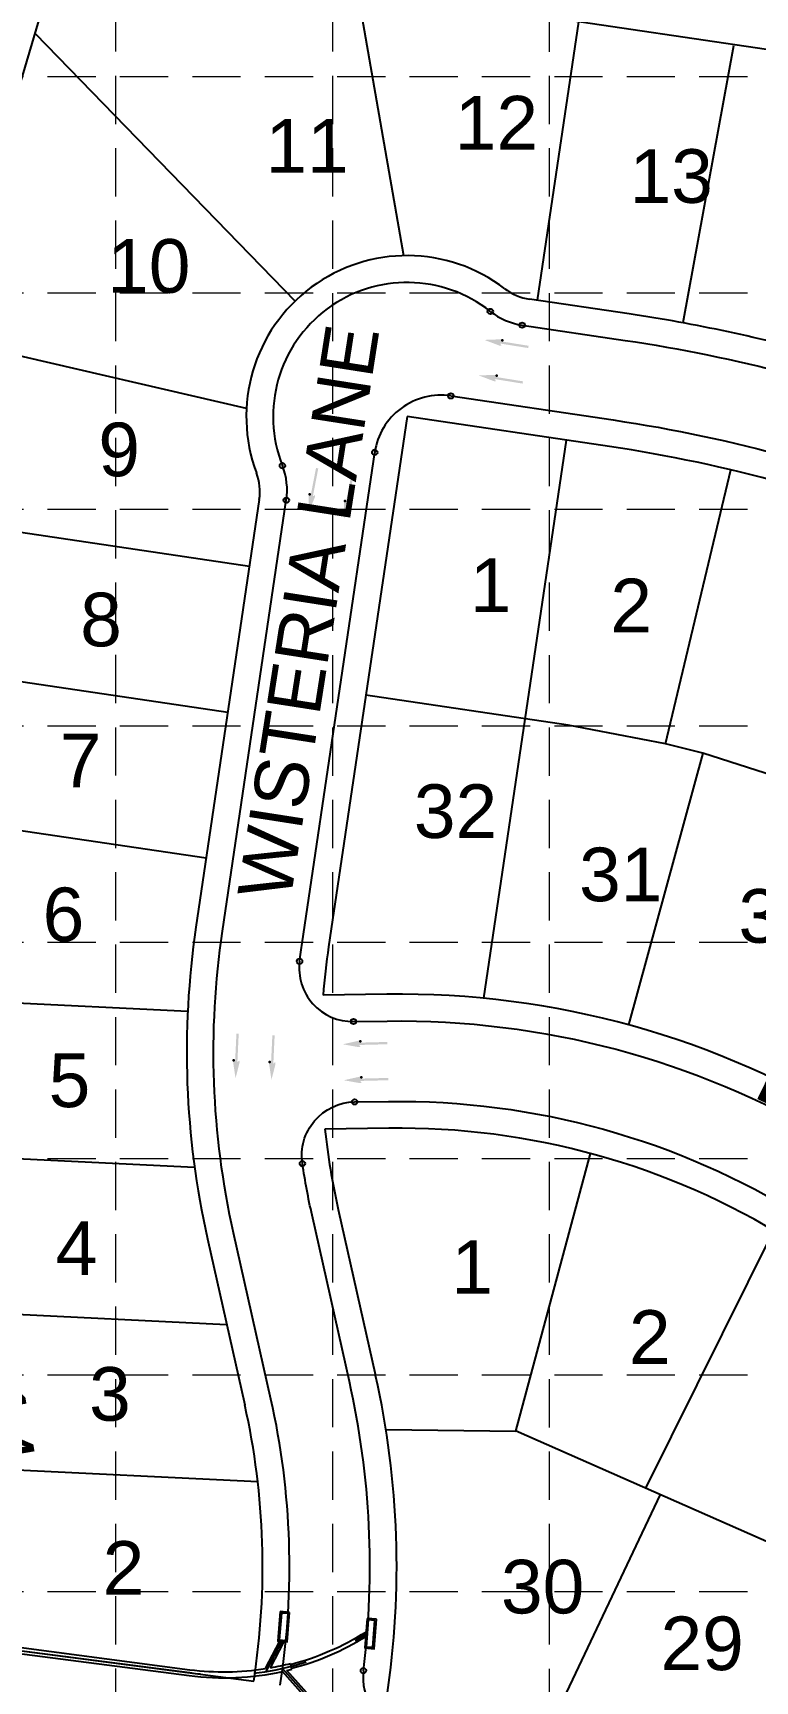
# Model space of a CAD drawing. Header units: feet. Extents: x 10084 to 13321, y 3329 to 8503.
# Drawn here: x 10623 to 10892, y 5721 to 6336 of the extents above; entities that cross this region are included whole.
import ezdxf
from ezdxf.enums import TextEntityAlignment as Align

# ---------------------------------------------------------------- set-up
doc = ezdxf.new("R2010")
doc.units = ezdxf.units.FT
doc.header["$LTSCALE"] = 40
doc.header["$MEASUREMENT"] = 0
for name, pattern in [('( Dashdot )', [1.001, 0.5, -0.25, 0.001, -0.25]), ('CENTERX2', [4, 2.5, -0.5, 0.5, -0.5]), ('DASHED', [0.75, 0.5, -0.25]), ('HIDDEN', [0.375, 0.25, -0.125])]:
    doc.linetypes.add(name, pattern=pattern)
for name, color, linetype in [('CURB', 4, 'Continuous'), ('EROSION BLANKETS', 84, 'Continuous'), ('flow arrow', 4, 'Continuous'), ('GRID', 254, 'DASHED'), ('INLET', 4, 'Continuous'), ('LOT', 7, 'Continuous'), ('NAME', 6, 'Continuous'), ('ROW', 3, '( Dashdot )'), ('STORM', 2, 'Continuous'), ('storm CL', 7, 'CENTERX2')]:
    doc.layers.add(name, color=color, linetype=linetype)
doc.styles.get("Standard").update_dxf_attribs({"font": 'ARIAL.TTF'})

msp = doc.modelspace()

# ---------------------------------------------------------------- hatches: boundary and pattern name
at = {"layer": 'flow arrow', "linetype": 'Continuous', "lineweight": 30}
h = msp.add_hatch(color=7, dxfattribs=at)
edge = h.paths.add_edge_path()
edge.add_line((10797.49, 6219.39), (10797.05, 6220.08))
edge.add_line((10797.05, 6220.08), (10807.5, 6218.4))
edge.add_line((10807.5, 6218.4), (10807.63, 6219.25))
edge.add_line((10807.63, 6219.25), (10797.19, 6220.93))
edge.add_line((10797.19, 6220.93), (10797.8, 6221.34))
edge.add_line((10797.8, 6221.34), (10797.8, 6221.34))
edge.add_ellipse((10797.28, 6221.47), major_axis=(0.553, -0.089), ratio=0.285714, start_angle=342.81733, end_angle=484.72693)
edge.add_line((10796.98, 6221.65), (10796.98, 6221.65))
edge.add_line((10796.98, 6221.65), (10791.14, 6221.44))
edge.add_line((10791.14, 6221.44), (10796.61, 6219.37))
edge.add_line((10796.61, 6219.37), (10796.61, 6219.37))
edge.add_ellipse((10796.95, 6219.44), major_axis=(0.553, -0.089), ratio=0.285714, start_angle=234.16847, end_angle=374.49672)
edge.add_line((10797.5, 6219.39), (10797.49, 6219.39))
edge.add_line((10797.49, 6219.39), (10797.49, 6219.39))
h = msp.add_hatch(color=7, dxfattribs=at)
edge = h.paths.add_edge_path()
edge.add_line((10795.41, 6206.14), (10794.97, 6206.83))
edge.add_line((10794.97, 6206.83), (10805.42, 6205.14))
edge.add_line((10805.42, 6205.14), (10805.55, 6205.99))
edge.add_line((10805.55, 6205.99), (10795.1, 6207.67))
edge.add_line((10795.1, 6207.67), (10795.71, 6208.08))
edge.add_line((10795.71, 6208.08), (10795.71, 6208.08))
edge.add_ellipse((10795.19, 6208.22), major_axis=(0.553, -0.089), ratio=0.285714, start_angle=342.81733, end_angle=484.72693)
edge.add_line((10794.9, 6208.4), (10794.9, 6208.4))
edge.add_line((10794.9, 6208.4), (10789.06, 6208.19))
edge.add_line((10789.06, 6208.19), (10794.53, 6206.11))
edge.add_line((10794.53, 6206.11), (10794.53, 6206.11))
edge.add_ellipse((10794.87, 6206.19), major_axis=(0.553, -0.089), ratio=0.285714, start_angle=234.16847, end_angle=374.49672)
edge.add_line((10795.41, 6206.14), (10795.41, 6206.14))
edge.add_line((10795.41, 6206.14), (10795.41, 6206.14))
h = msp.add_hatch(color=7, dxfattribs=at)
edge = h.paths.add_edge_path()
edge.add_line((10727.89, 6163.55), (10727.19, 6163.13))
edge.add_line((10727.19, 6163.13), (10729.2, 6173.52))
edge.add_line((10729.2, 6173.52), (10728.36, 6173.68))
edge.add_line((10728.36, 6173.68), (10726.34, 6163.29))
edge.add_line((10726.34, 6163.29), (10725.95, 6163.91))
edge.add_line((10725.95, 6163.91), (10725.95, 6163.91))
edge.add_ellipse((10725.8, 6163.4), major_axis=(0.107, 0.55), ratio=0.285714, start_angle=342.81733, end_angle=484.72693)
edge.add_line((10725.61, 6163.11), (10725.61, 6163.11))
edge.add_line((10725.61, 6163.11), (10725.64, 6157.27))
edge.add_line((10725.64, 6157.27), (10727.89, 6162.67))
edge.add_line((10727.89, 6162.67), (10727.89, 6162.66))
edge.add_ellipse((10727.82, 6163.01), major_axis=(0.107, 0.55), ratio=0.285714, start_angle=234.16847, end_angle=374.49672)
edge.add_line((10727.89, 6163.55), (10727.89, 6163.55))
edge.add_line((10727.89, 6163.55), (10727.89, 6163.55))
h = msp.add_hatch(color=7, dxfattribs=at)
edge = h.paths.add_edge_path()
edge.add_line((10741.07, 6161.04), (10740.37, 6160.62))
edge.add_line((10740.37, 6160.62), (10742.39, 6171.01))
edge.add_line((10742.39, 6171.01), (10741.54, 6171.17))
edge.add_line((10741.54, 6171.17), (10739.52, 6160.78))
edge.add_line((10739.52, 6160.78), (10739.13, 6161.4))
edge.add_line((10739.13, 6161.4), (10739.13, 6161.4))
edge.add_ellipse((10738.98, 6160.89), major_axis=(0.107, 0.55), ratio=0.285714, start_angle=342.81733, end_angle=484.72693)
edge.add_line((10738.8, 6160.6), (10738.8, 6160.6))
edge.add_line((10738.8, 6160.6), (10738.82, 6154.76))
edge.add_line((10738.82, 6154.76), (10741.07, 6160.16))
edge.add_line((10741.07, 6160.16), (10741.07, 6160.15))
edge.add_ellipse((10741, 6160.5), major_axis=(0.107, 0.55), ratio=0.285714, start_angle=234.16847, end_angle=374.49672)
edge.add_line((10741.07, 6161.04), (10741.07, 6161.04))
edge.add_line((10741.07, 6161.04), (10741.07, 6161.04))
h = msp.add_hatch(color=7, dxfattribs=at)
edge = h.paths.add_edge_path()
edge.add_line((10699.66, 5952.64), (10699.03, 5952.13))
edge.add_line((10699.03, 5952.13), (10699.52, 5962.7))
edge.add_line((10699.52, 5962.7), (10698.67, 5962.73))
edge.add_line((10698.67, 5962.73), (10698.17, 5952.17))
edge.add_line((10698.17, 5952.17), (10697.69, 5952.73))
edge.add_line((10697.69, 5952.73), (10697.69, 5952.73))
edge.add_ellipse((10697.62, 5952.19), major_axis=(0.026, 0.559), ratio=0.285714, start_angle=342.81733, end_angle=484.72693)
edge.add_line((10697.47, 5951.88), (10697.47, 5951.88))
edge.add_line((10697.47, 5951.88), (10698.34, 5946.1))
edge.add_line((10698.34, 5946.1), (10699.79, 5951.77))
edge.add_line((10699.79, 5951.77), (10699.79, 5951.77))
edge.add_ellipse((10699.67, 5952.1), major_axis=(0.026, 0.559), ratio=0.285714, start_angle=234.16847, end_angle=374.49672)
edge.add_line((10699.66, 5952.65), (10699.66, 5952.64))
edge.add_line((10699.66, 5952.64), (10699.66, 5952.64))
h = msp.add_hatch(color=7, dxfattribs=at)
edge = h.paths.add_edge_path()
edge.add_line((10713.07, 5952.06), (10712.43, 5951.54))
edge.add_line((10712.43, 5951.54), (10712.93, 5962.12))
edge.add_line((10712.93, 5962.12), (10712.07, 5962.15))
edge.add_line((10712.07, 5962.15), (10711.57, 5951.58))
edge.add_line((10711.57, 5951.58), (10711.1, 5952.14))
edge.add_line((10711.1, 5952.14), (10711.1, 5952.14))
edge.add_ellipse((10711.03, 5951.61), major_axis=(0.026, 0.559), ratio=0.285714, start_angle=342.81733, end_angle=484.72693)
edge.add_line((10710.88, 5951.3), (10710.88, 5951.3))
edge.add_line((10710.88, 5951.3), (10711.74, 5945.52))
edge.add_line((10711.74, 5945.52), (10713.19, 5951.19))
edge.add_line((10713.19, 5951.19), (10713.19, 5951.19))
edge.add_ellipse((10713.08, 5951.52), major_axis=(0.026, 0.559), ratio=0.285714, start_angle=234.16847, end_angle=374.49672)
edge.add_line((10713.06, 5952.06), (10713.07, 5952.06))
edge.add_line((10713.07, 5952.06), (10713.07, 5952.06))
h = msp.add_hatch(color=7, dxfattribs=at)
edge = h.paths.add_edge_path()
edge.add_line((10744.95, 5957.92), (10744.39, 5958.51))
edge.add_line((10744.39, 5958.51), (10754.97, 5958.77))
edge.add_line((10754.97, 5958.77), (10754.94, 5959.63))
edge.add_line((10754.94, 5959.63), (10744.36, 5959.37))
edge.add_line((10744.36, 5959.37), (10744.89, 5959.89))
edge.add_line((10744.89, 5959.89), (10744.89, 5959.89))
edge.add_ellipse((10744.35, 5959.92), major_axis=(0.56, 0.014), ratio=0.285714, start_angle=342.81733, end_angle=484.72693)
edge.add_line((10744.03, 5960.05), (10744.03, 5960.04))
edge.add_line((10744.03, 5960.04), (10738.33, 5958.77))
edge.add_line((10738.33, 5958.77), (10744.08, 5957.73))
edge.add_line((10744.08, 5957.73), (10744.08, 5957.73))
edge.add_ellipse((10744.41, 5957.87), major_axis=(0.56, 0.014), ratio=0.285714, start_angle=234.16847, end_angle=374.49672)
edge.add_line((10744.95, 5957.92), (10744.95, 5957.92))
edge.add_line((10744.95, 5957.92), (10744.95, 5957.92))
h = msp.add_hatch(color=7, dxfattribs=at)
edge = h.paths.add_edge_path()
edge.add_line((10745.33, 5944.51), (10744.77, 5945.1))
edge.add_line((10744.77, 5945.1), (10755.35, 5945.36))
edge.add_line((10755.35, 5945.36), (10755.32, 5946.22))
edge.add_line((10755.32, 5946.22), (10744.75, 5945.96))
edge.add_line((10744.75, 5945.96), (10745.27, 5946.47))
edge.add_line((10745.27, 5946.47), (10745.27, 5946.47))
edge.add_ellipse((10744.73, 5946.51), major_axis=(0.56, 0.014), ratio=0.285714, start_angle=342.81733, end_angle=484.72693)
edge.add_line((10744.41, 5946.63), (10744.41, 5946.63))
edge.add_line((10744.41, 5946.63), (10738.71, 5945.35))
edge.add_line((10738.71, 5945.35), (10744.47, 5944.32))
edge.add_line((10744.47, 5944.32), (10744.46, 5944.32))
edge.add_ellipse((10744.79, 5944.45), major_axis=(0.56, 0.014), ratio=0.285714, start_angle=234.16847, end_angle=374.49672)
edge.add_line((10745.33, 5944.51), (10745.33, 5944.51))
edge.add_line((10745.33, 5944.51), (10745.33, 5944.51))

# ---------------------------------------------------------------- linework, layer by layer
at = {"layer": 'CURB', "color": 7}
for p, q in [((10805.25, 6226.94), (10843.63, 6221.26)), ((10778.65, 6200.56), (10839.23, 6191.58)), ((10723.14, 5996.52), (10750.25, 6179.49)), ((10693.46, 6000.91), (10717.28, 6161.66)), ((10742.34, 5967.26), (10754.95, 5967.44)), ((10742.76, 5937.26), (10755.37, 5937.44)), ((10740.79, 5833.05), (10726.88, 5894.98)), ((10711.52, 5826.48), (10697.61, 5888.41))]:
    msp.add_line(p, q, dxfattribs=at)
for centre in [(10793.37, 6232.07), (10805.25, 6226.94), (10778.65, 6200.56), (10750.25, 6179.49), (10715.82, 6174.54), (10717.28, 6161.66), (10722.21, 5989.7), (10742.34, 5967.26), (10742.76, 5937.26), (10723.26, 5914.27), (10746.04, 5725.18)]:
    msp.add_circle(centre, 1, dxfattribs=at)
for centre, radius, start, end in [((10762.34, 6192.86), 50, 51.64416, 201.49702), ((10808.88, 6251.68), 25, 231.64416, 261.63074), ((10774.98, 6175.83), 25, 81.5706, 171.57061), ((10692.56, 6165.38), 25, 351.43786, 21.49703), ((10742.06, 5987.26), 20, 172.99032, 270.79862), ((10433.45, 5764.03), 315, 352.91496, 12.65789), ((10433.45, 5764.03), 285, 351.06367, 12.65789), ((10765.89, 5722.71), 20, 172.91496, 255.29358)]:
    msp.add_arc(centre, radius, start, end, dxfattribs=at)
at = {"layer": 'CURB', "color": 7, "extrusion": (0, 0, -1)}
for centre, radius, start, end in [((-10759.34, 5652.47), 575, 98.42941, 104.6585), ((-10759.34, 5652.47), 545, 98.42941, 112.65617), ((-10997.76, 5955.82), 307.62, 347.34211, 8.42941), ((-10997.76, 5955.82), 307.62, 347.34211, 8.42941), ((-10997.76, 5955.82), 277.62, 7.00968, 8.42941), ((-10759.34, 5652.47), 315, 89.20139, 120.58743), ((-10743.04, 5917.27), 20, 351.39311, 89.20138), ((-10759.34, 5652.47), 285, 89.20139, 121.85265), ((-10997.76, 5955.82), 277.62, 347.34211, 351.39311)]:
    msp.add_arc(centre, radius, start, end, dxfattribs=at)
at = {"layer": 'EROSION BLANKETS', "linetype": 'Continuous', "lineweight": 40, "const_width": 10}
msp.add_lwpolyline([(10895.13, 5942.87), (10913.15, 5934.07), (10923.18, 5927.73), (10929.01, 5927.05), (10932.62, 5928.54), (10934.26, 5931.51), (10988.14, 6022.76)], dxfattribs=at)
at = {"layer": 'flow arrow', "color": 7, "linetype": 'Continuous', "lineweight": 30}
for p in [(10797.8, 6221.34), (10795.71, 6208.08), (10725.95, 6163.91), (10739.13, 6161.4), (10744.89, 5959.89), (10697.69, 5952.73), (10711.1, 5952.14), (10745.27, 5946.47)]:
    msp.add_point(p, dxfattribs=at)
at = {"layer": 'GRID', "color": 252, "linetype": 'HIDDEN', "lineweight": 0, "ltscale": 1.8}
for p, q in [((10653.53, 3736.94), (10653.78, 8415.23)), ((10734.85, 3736.93), (10734.41, 8414.93)), ((10815.84, 3736.92), (10815.02, 8415)), ((10169.24, 6319.71), (13236.21, 6319.71)), ((10169.24, 6239), (13236.21, 6239)), ((10169.24, 6158.29), (13236.21, 6158.29)), ((10169.24, 6077.58), (13236.21, 6077.58)), ((10169.24, 5996.87), (13236.21, 5996.87)), ((10169.24, 5916.16), (13236.21, 5916.16)), ((10169.24, 5835.45), (13236.21, 5835.45)), ((10169.24, 5754.74), (13236.21, 5754.74))]:
    msp.add_line(p, q, dxfattribs=at)
at = {"layer": 'INLET', "color": 5, "flags": 128}
for points in [[(10715, 5747.2), (10714.13, 5736.23), (10717.62, 5735.95), (10718.49, 5746.92)], [(10715.46, 5746.66), (10714.67, 5736.69), (10717.16, 5736.49), (10717.95, 5746.46)], [(10718.49, 5746.92), (10715, 5747.2)], [(10717.95, 5746.46), (10715.46, 5746.66)], [(10747.4, 5744.62), (10746.53, 5733.66), (10750.02, 5733.38), (10750.89, 5744.35)], [(10747.86, 5744.09), (10747.06, 5734.12), (10749.56, 5733.92), (10750.35, 5743.89)], [(10750.89, 5744.35), (10747.4, 5744.62)], [(10750.35, 5743.89), (10747.86, 5744.09)]]:
    msp.add_lwpolyline(points, dxfattribs=at)
at = {"layer": 'LOT', "color": 7}
for p, q in [((10589.77, 6221.91), (10633.39, 6368.67)), ((10896.38, 6329.69), (10633.39, 6368.67)), ((10761.11, 6252.85), (10743.76, 6352.31)), ((10826.27, 6340.08), (10810.88, 6236.22)), ((10623.61, 6335.76), (10720.55, 6235.91)), ((10884.12, 6331.09), (10865.13, 6227.82)), ((10702.42, 6195.87), (10589.77, 6221.91)), ((10821.69, 6184.07), (10790.85, 5975.94)), ((10858.75, 6070.82), (10883.02, 6172.98)), ((10589.77, 6153.93), (10703.53, 6137.07)), ((10581.71, 6099.52), (10695.47, 6082.66)), ((10822.38, 6077.82), (10746.95, 6089)), ((10858.75, 6070.82), (10822.38, 6077.82)), ((10872.6, 6067.28), (10844.94, 5965.99)), ((10872.6, 6067.28), (10858.75, 6070.82)), ((10909.04, 6055.57), (10872.6, 6067.28)), ((10573.65, 6045.11), (10687.4, 6028.26)), ((10565.64, 5976.73), (10680.51, 5971.17)), ((10566.74, 5918.61), (10683.04, 5912.98)), ((10802.91, 5814.54), (10830.73, 5918.04)), ((10898.97, 5889.38), (10851.26, 5793.22)), ((10575.86, 5860.1), (10695.02, 5854.33)), ((10754.4, 5815.15), (10802.91, 5814.54)), ((10906.76, 5768.76), (10802.74, 5814.61)), ((10589.04, 5801.39), (10706.62, 5795.7)), ((10856.69, 5790.83), (10811.44, 5695.49)), ((10591.01, 5736.22), (10705.11, 5721.31))]:
    msp.add_line(p, q, dxfattribs=at)
at = {"layer": 'ROW', "color": 7, "linetype": 'Continuous'}
for p, q in [((10845.1, 6231.15), (10807.98, 6236.65)), ((10762.34, 6192.86), (10733.03, 5995.05)), ((10837.77, 6181.69), (10762.34, 6192.86)), ((10707.21, 6161.88), (10683.57, 6002.38)), ((10754.81, 5977.44), (10730.99, 5977.1)), ((10755.51, 5927.44), (10731.68, 5927.11)), ((10736.64, 5897.18), (10750.55, 5835.25)), ((10687.86, 5886.22), (10701.77, 5824.29))]:
    msp.add_line(p, q, dxfattribs=at)
for centre, radius, start, end in [((10762.34, 6192.86), 60, 52.61557, 200.52562), ((10810.92, 6256.43), 20, 232.61557, 261.57059), ((10759.34, 5652.47), 585, 74.19272, 81.57059), ((10759.34, 5652.47), 535, 67.34383, 81.57059), ((10687.42, 6164.81), 20, 351.57059, 20.52561), ((10997.76, 5955.82), 317.62, 171.57059, 192.65789), ((10997.76, 5955.82), 267.62, 171.57059, 175.43845), ((10759.34, 5652.47), 325, 58.14735, 90.79861), ((10997.76, 5955.82), 267.62, 186.15877, 192.6579), ((10759.34, 5652.47), 275, 58.14735, 90.79861), ((10433.45, 5764.03), 325, 351.34951, 12.6579), ((10433.45, 5764.03), 275, 351.06367, 12.65789)]:
    msp.add_arc(centre, radius, start, end, dxfattribs=at)
at = {"layer": 'STORM', "color": 5}
for p, q in [((10585.85, 5735.76), (10681.02, 5723.32)), ((10586.26, 5737.98), (10681.32, 5725.55)), ((10709.55, 5725.97), (10714.85, 5736.17)), ((10711.4, 5726.28), (10716.47, 5736.04)), ((10681.02, 5723.32), (10681.03, 5723.32)), ((10681.32, 5725.55), (10681.31, 5725.56)), ((10737.53, 5700.58), (10715.82, 5724.87)), ((10743.24, 5696.45), (10717.49, 5725.25)), ((10719.39, 5725.73), (10718.83, 5727.91))]:
    msp.add_line(p, q, dxfattribs=at)
for radius, start, end in [(99.25, 284.542, 302.28085), (100.75, 284.542, 301.64454), (101.12, 262.62779, 282.4604), (98.88, 262.62779, 279.04534), (98.88, 280.13453, 284.542), (101.12, 283.43071, 284.542)]:
    msp.add_arc((10694, 5823.61), radius, start, end, dxfattribs=at)
at = {"layer": 'storm CL', "color": 5}
for p, q in [((10709.82, 5724.87), (10715.91, 5736.59)), ((10766.68, 5669.1), (10715.8, 5726.02))]:
    msp.add_line(p, q, dxfattribs=at)
at = {"layer": 'storm CL', "color": 5, "flags": 128}
msp.add_lwpolyline([(10586.06, 5736.87), (10681.17, 5724.44), (10681.17, 5724.44, 0.174928), (10747.46, 5739.1)], format="xyb", dxfattribs=at)

# ---------------------------------------------------------------- texts
at = {"layer": 'NAME', "color": 7}
for s, p in [('12', (10780.11, 6302.42)), ('11', (10709.5, 6293.78)), ('13', (10845.28, 6282.54)), ('10', (10650.45, 6249.02)), ('9', (10647.15, 6180.59)), ('1', (10785.71, 6129.93)), ('2', (10838.14, 6122.39)), ('8', (10640.4, 6117.17)), ('7', (10632.79, 6064.55)), ('32', (10764.85, 6045.7)), ('31', (10826.47, 6022.11)), ('6', (10626.39, 6007.21)), ('30', (10885.92, 6006.63)), ('5', (10628.64, 5945.33)), ('4', (10631.27, 5882.71)), ('1', (10778.82, 5875.71)), ('2', (10845.07, 5849.59)), ('3', (10643.72, 5828.38)), ('2', (10648.78, 5763.47)), ('30', (10797.34, 5756.52)), ('29', (10856.83, 5735.37))]:
    msp.add_text(s, height=20, dxfattribs=at).set_placement(p, align=Align.MIDDLE_LEFT)
for s, rotation, p in [('WISTERIA LANE', 81.13281, (10708.88, 6013.37)), ('BLOCK 14', 279.62363, (10591.77, 5933.5))]:
    msp.add_text(s, height=20, rotation=rotation, dxfattribs=at).set_placement(p, align=Align.MIDDLE_LEFT)

doc.saveas('drawing.dxf')
